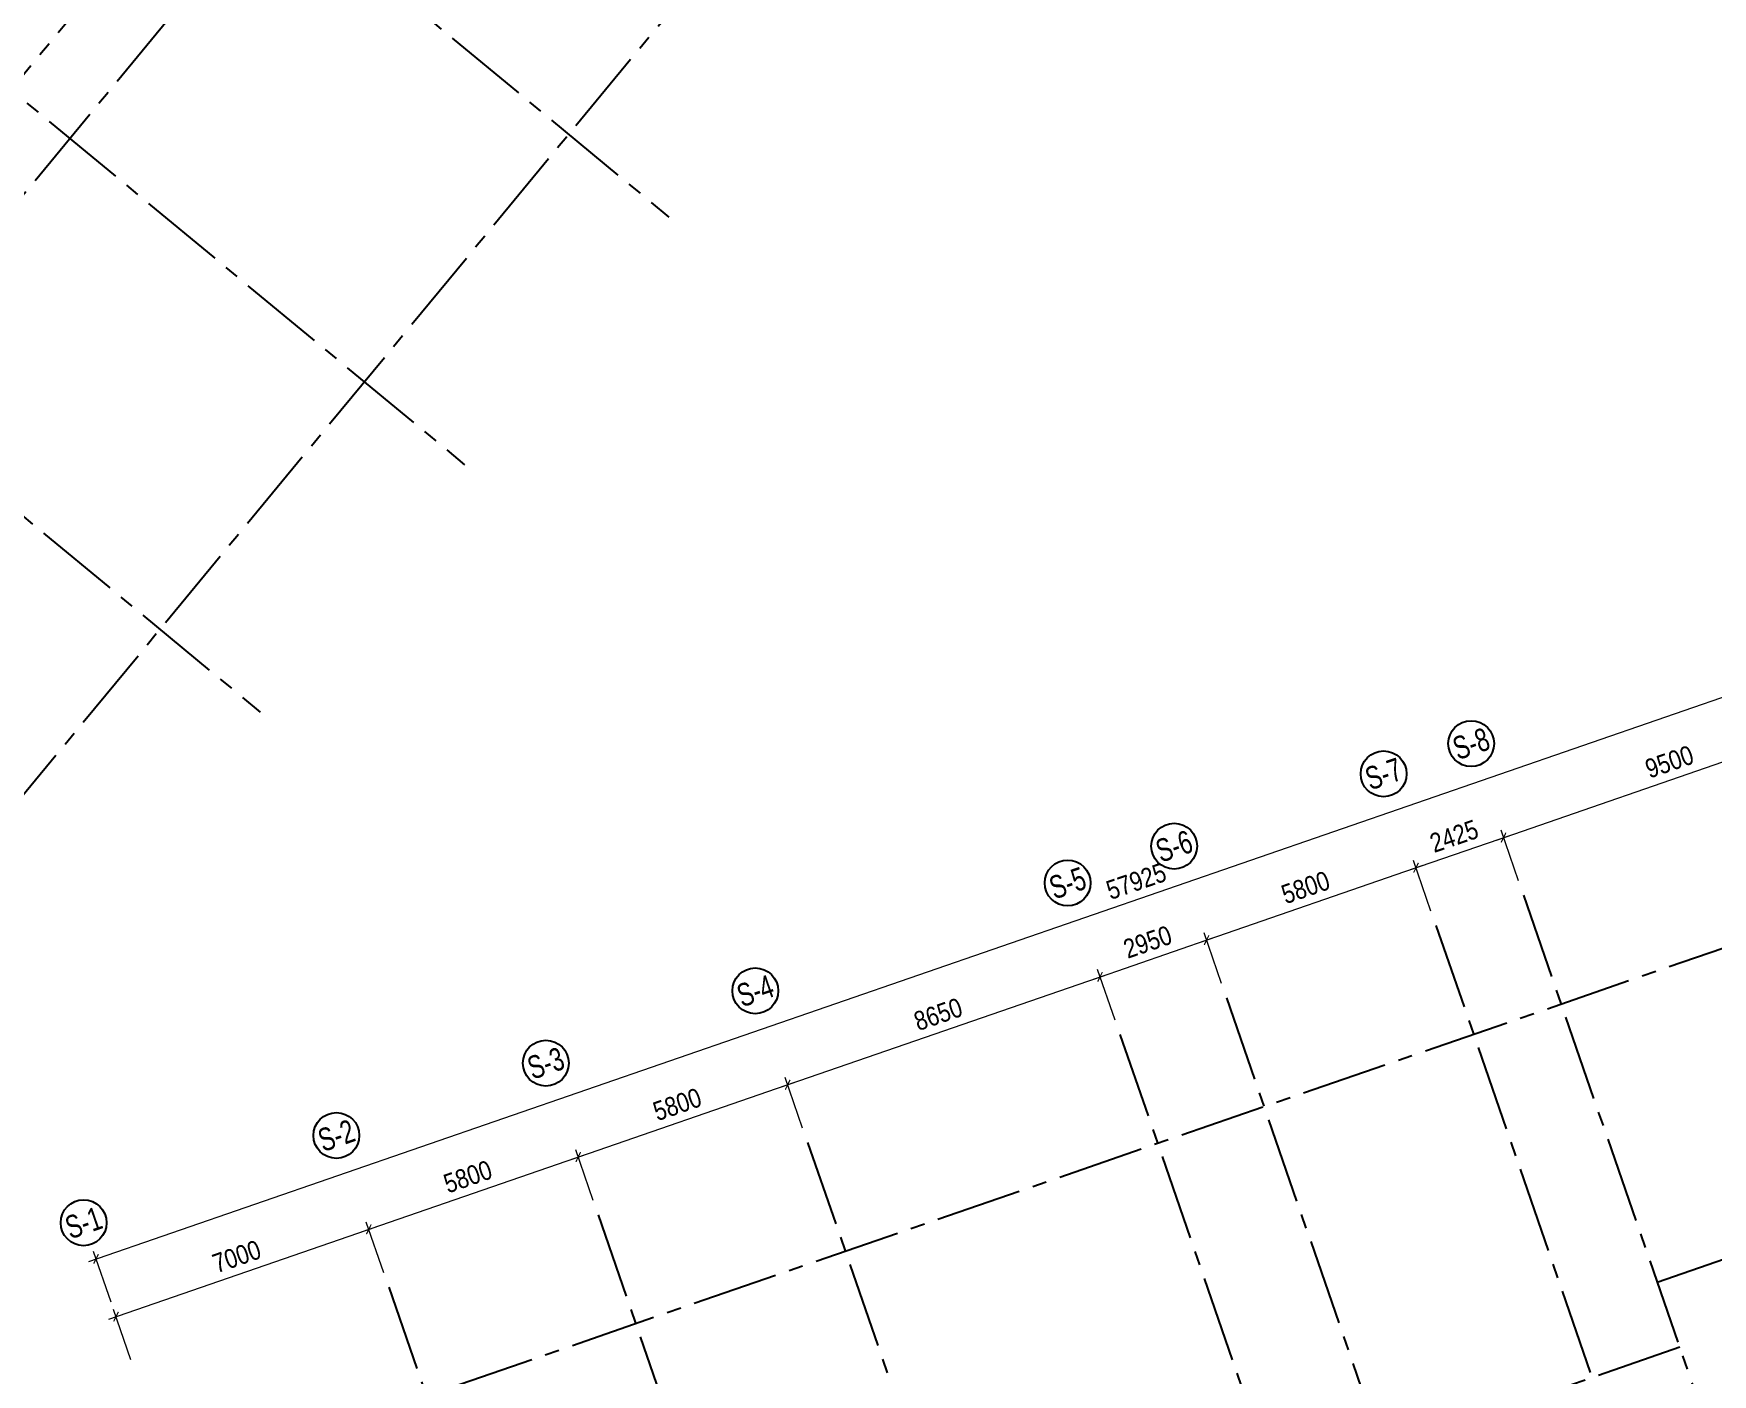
# Model space of a CAD drawing. Header units: millimetres. Extents: x 489377 to 1074388, y -818569 to -310551.
# Drawn here: x 516420 to 560366, y -761793 to -726700 of the extents above; entities that cross this region are included whole.
import ezdxf
from ezdxf.enums import TextEntityAlignment as Align

# ---------------------------------------------------------------- set-up
doc = ezdxf.new("R2010")
doc.units = ezdxf.units.MM
doc.header["$LTSCALE"] = 100
doc.header["$PDMODE"] = 32
doc.header["$PDSIZE"] = 2.5
for name, pattern in [('CENTER2', [1.125, 0.75, -0.125, 0.125, -0.125]), ('DASHDOT', [1, 0.5, -0.25, 0, -0.25]), ('DASHED', [4.5, 3, -1.5])]:
    doc.linetypes.add(name, pattern=pattern)
for name, color, linetype in [('ccu11-Dim', 8, 'Continuous'), ('ccu11-Khuat', 9, 'DASHED'), ('ccu12-Hatch', 250, 'Continuous'), ('ccu12-Truc', 13, 'CENTER2'), ('KT-Dim', 8, 'Continuous'), ('Xref_ST_MBDV Cot vach 30.7.2022|Xref_ST_MBDV Cot vach 30.7.2022|Xref_ST_MBDV Cot vach 30.7.2022|Xref_ST_MBDV Cot vach 30.7.2022|A-GRID-SYM', 50, 'Continuous')]:
    doc.layers.add(name, color=color, linetype=linetype)
doc.layers.add('ccu12-Tencaukien', color=9, linetype='Continuous', lineweight=15)
doc.styles.add('Arial Narrow', font='ARIALN.TTF')
doc.styles.add('HBA-Text', font='GOTHIC.TTF')
doc.dimstyles.new('ccu12-200', dxfattribs={"dimscale": 200, "dimtxt": 2.5, "dimasz": 1, "dimexe": 1, "dimexo": 2, "dimgap": 1, "dimtad": 1, "dimdec": 0, "dimdsep": 46, "dimtxsty": 'Arial Narrow', "dimblk": 'ARCHTICK', "dimcen": -1, "dimdle": 1, "dimclrd": 256, "dimclre": 256, "dimclrt": 3, "dimadec": 0, "dimazin": 2, "dimtfac": 0.1, "dimtdec": 0, "dimtmove": 0, "dimatfit": 1, "dimldrblk": 'ARCHTICK', "dimfxl": 0, "dimtvp": 0.833333, "dimtolj": 1, "dimtzin": 12, "dimarcsym": 0})

# ---------------------------------------------------------------- blocks, each defined once
blk = doc.blocks.new('GRID-SYM-flat-103')
at = {"layer": 'Xref_ST_MBDV Cot vach 30.7.2022|Xref_ST_MBDV Cot vach 30.7.2022|Xref_ST_MBDV Cot vach 30.7.2022|Xref_ST_MBDV Cot vach 30.7.2022|A-GRID-SYM'}
blk.add_circle((0, 0, 0), 900, dxfattribs=at)
at = {"layer": 'Xref_ST_MBDV Cot vach 30.7.2022|Xref_ST_MBDV Cot vach 30.7.2022|Xref_ST_MBDV Cot vach 30.7.2022|Xref_ST_MBDV Cot vach 30.7.2022|A-GRID-SYM', "style": 'HBA-Text'}
blk.add_attdef('GRID', text='', height=900, rotation=19.04714, dxfattribs=at).set_placement((0, 0, 0), align=Align.MIDDLE_CENTER)
blk = doc.blocks.new('_ARCHTICK')
at = {"color": 0, "linetype": 'ByBlock', "const_width": 0.15}
blk.add_lwpolyline([(-0.5, -0.5), (0.5, 0.5)], dxfattribs=at)
blk = doc.blocks.new('*D134')
at = {"layer": 'Defpoints', "color": 0, "transparency": 16777216}
for p in [(1225615, -482186), (1226137, -483699), (1219520, -485983)]:
    blk.add_point(p, dxfattribs=at)
at = {"layer": 'KT-Dim', "lineweight": -2, "transparency": 16777216}
for p, q in [((1226007, -483320), (1225550, -481997)), ((1218809, -484536), (1225804, -482121)), ((1219390, -485605), (1218933, -484282))]:
    blk.add_line(p, q, dxfattribs=at)
at = {"layer": 'KT-Dim', "lineweight": -2, "transparency": 16777216, "xscale": 200, "yscale": 200, "zscale": 200}
for p, rotation in [((1225615, -482186), 19.04713796363415), ((1218998, -484471), 199.0471379636342)]:
    blk.add_blockref('_ARCHTICK', p, dxfattribs=dict(at, rotation=rotation))
at = {"layer": 'KT-Dim', "color": 3, "transparency": 16777216, "insert": (1222158, -482898), "char_height": 500, "attachment_point": 5, "rotation": 19.0471, "style": 'Arial Narrow'}
blk.add_mtext('\\A1;7000', dxfattribs=at)
blk = doc.blocks.new('*D135')
at = {"layer": 'Defpoints', "color": 0, "transparency": 16777216}
for p in [(1231097, -480293), (1231620, -481806), (1226137, -483699)]:
    blk.add_point(p, dxfattribs=at)
at = {"layer": 'KT-Dim', "lineweight": -2, "transparency": 16777216}
for p, q in [((1225426, -482251), (1231286, -480228)), ((1231489, -481428), (1231032, -480104)), ((1226007, -483320), (1225550, -481997))]:
    blk.add_line(p, q, dxfattribs=at)
at = {"layer": 'KT-Dim', "lineweight": -2, "transparency": 16777216, "xscale": 200, "yscale": 200, "zscale": 200}
for p, rotation in [((1231097, -480293), 19.04713796363415), ((1225615, -482186), 199.0471379636342)]:
    blk.add_blockref('_ARCHTICK', p, dxfattribs=dict(at, rotation=rotation))
at = {"layer": 'KT-Dim', "color": 3, "transparency": 16777216, "insert": (1228208, -480809), "char_height": 500, "attachment_point": 5, "rotation": 19.0471, "style": 'Arial Narrow'}
blk.add_mtext('\\A1;5800', dxfattribs=at)
blk = doc.blocks.new('*D136')
at = {"layer": 'Defpoints', "color": 0, "transparency": 16777216}
for p in [(1236580, -478401), (1237102, -479913), (1231620, -481806)]:
    blk.add_point(p, dxfattribs=at)
at = {"layer": 'KT-Dim', "lineweight": -2, "transparency": 16777216}
for p, q in [((1230908, -480359), (1236769, -478335)), ((1236971, -479535), (1236515, -478211)), ((1231489, -481428), (1231032, -480104))]:
    blk.add_line(p, q, dxfattribs=at)
at = {"layer": 'KT-Dim', "lineweight": -2, "transparency": 16777216, "xscale": 200, "yscale": 200, "zscale": 200}
for p, rotation in [((1236580, -478401), 19.04713796363415), ((1231097, -480293), 199.0471379636342)]:
    blk.add_blockref('_ARCHTICK', p, dxfattribs=dict(at, rotation=rotation))
at = {"layer": 'KT-Dim', "color": 3, "transparency": 16777216, "insert": (1233690, -478917), "char_height": 500, "attachment_point": 5, "rotation": 19.0471, "style": 'Arial Narrow'}
blk.add_mtext('\\A1;5800', dxfattribs=at)
blk = doc.blocks.new('*D137')
at = {"layer": 'Defpoints', "color": 0, "transparency": 16777216}
for p in [(1244756, -475578), (1245278, -477090), (1237102, -479913)]:
    blk.add_point(p, dxfattribs=at)
at = {"layer": 'KT-Dim', "lineweight": -2, "transparency": 16777216}
for p, q in [((1245148, -476712), (1244691, -475389)), ((1236391, -478466), (1244945, -475512)), ((1236971, -479535), (1236515, -478211))]:
    blk.add_line(p, q, dxfattribs=at)
at = {"layer": 'KT-Dim', "lineweight": -2, "transparency": 16777216, "xscale": 200, "yscale": 200, "zscale": 200}
for p, rotation in [((1244756, -475578), 19.04713796363415), ((1236580, -478401), 199.0471379636342)]:
    blk.add_blockref('_ARCHTICK', p, dxfattribs=dict(at, rotation=rotation))
at = {"layer": 'KT-Dim', "color": 3, "transparency": 16777216, "insert": (1240519, -476559), "char_height": 500, "attachment_point": 5, "rotation": 19.0471, "style": 'Arial Narrow'}
blk.add_mtext('\\A1;8650', dxfattribs=at)
blk = doc.blocks.new('*D138')
at = {"layer": 'Defpoints', "color": 0, "transparency": 16777216}
for p in [(1247545, -474615), (1248067, -476127), (1245278, -477090)]:
    blk.add_point(p, dxfattribs=at)
at = {"layer": 'KT-Dim', "lineweight": -2, "transparency": 16777216}
for p, q in [((1244567, -475643), (1247734, -474550)), ((1247936, -475749), (1247479, -474426)), ((1245148, -476712), (1244691, -475389))]:
    blk.add_line(p, q, dxfattribs=at)
at = {"layer": 'KT-Dim', "lineweight": -2, "transparency": 16777216, "xscale": 200, "yscale": 200, "zscale": 200}
for p, rotation in [((1247545, -474615), 19.04713796363415), ((1244756, -475578), 199.0471379636342)]:
    blk.add_blockref('_ARCHTICK', p, dxfattribs=dict(at, rotation=rotation))
at = {"layer": 'KT-Dim', "color": 3, "transparency": 16777216, "insert": (1246002, -474666), "char_height": 500, "attachment_point": 5, "rotation": 19.0471, "style": 'Arial Narrow'}
blk.add_mtext('\\A1;2950', dxfattribs=at)
blk = doc.blocks.new('*D139')
at = {"layer": 'Defpoints', "color": 0, "transparency": 16777216}
for p in [(1253027, -472722), (1253549, -474235), (1248067, -476127)]:
    blk.add_point(p, dxfattribs=at)
at = {"layer": 'KT-Dim', "lineweight": -2, "transparency": 16777216}
for p, q in [((1247356, -474680), (1253216, -472657)), ((1253419, -473856), (1252962, -472533)), ((1247936, -475749), (1247479, -474426))]:
    blk.add_line(p, q, dxfattribs=at)
at = {"layer": 'KT-Dim', "lineweight": -2, "transparency": 16777216, "xscale": 200, "yscale": 200, "zscale": 200}
for p, rotation in [((1253027, -472722), 19.04713796363415), ((1247545, -474615), 199.0471379636342)]:
    blk.add_blockref('_ARCHTICK', p, dxfattribs=dict(at, rotation=rotation))
at = {"layer": 'KT-Dim', "color": 3, "transparency": 16777216, "insert": (1250137, -473238), "char_height": 500, "attachment_point": 5, "rotation": 19.0471, "style": 'Arial Narrow'}
blk.add_mtext('\\A1;5800', dxfattribs=at)
blk = doc.blocks.new('*D140')
at = {"layer": 'Defpoints', "color": 0, "transparency": 16777216}
for p in [(1255319, -471931), (1255842, -473443), (1253549, -474235)]:
    blk.add_point(p, dxfattribs=at)
at = {"layer": 'KT-Dim', "lineweight": -2, "transparency": 16777216}
for p, q in [((1252838, -472787), (1255508, -471865)), ((1255711, -473065), (1255254, -471742)), ((1253419, -473856), (1252962, -472533))]:
    blk.add_line(p, q, dxfattribs=at)
at = {"layer": 'KT-Dim', "lineweight": -2, "transparency": 16777216, "xscale": 200, "yscale": 200, "zscale": 200}
for p, rotation in [((1255319, -471931), 19.04713796363415), ((1253027, -472722), 199.0471379636342)]:
    blk.add_blockref('_ARCHTICK', p, dxfattribs=dict(at, rotation=rotation))
at = {"layer": 'KT-Dim', "color": 3, "transparency": 16777216, "insert": (1254025, -471896), "char_height": 500, "attachment_point": 5, "rotation": 19.0471, "style": 'Arial Narrow'}
blk.add_mtext('\\A1;2425', dxfattribs=at)
blk = doc.blocks.new('*D141')
at = {"layer": 'Defpoints', "color": 0, "transparency": 16777216}
for p in [(1264299, -468830), (1264821, -470343), (1255842, -473443)]:
    blk.add_point(p, dxfattribs=at)
at = {"layer": 'KT-Dim', "lineweight": -2, "transparency": 16777216}
for p, q in [((1255130, -471996), (1264488, -468765)), ((1264691, -469965), (1264234, -468641)), ((1255711, -473065), (1255254, -471742))]:
    blk.add_line(p, q, dxfattribs=at)
at = {"layer": 'KT-Dim', "lineweight": -2, "transparency": 16777216, "xscale": 200, "yscale": 200, "zscale": 200}
for p, rotation in [((1264299, -468830), 19.04713796363415), ((1255319, -471931), 199.0471379636342)]:
    blk.add_blockref('_ARCHTICK', p, dxfattribs=dict(at, rotation=rotation))
at = {"layer": 'KT-Dim', "color": 3, "transparency": 16777216, "insert": (1259661, -469950), "char_height": 500, "attachment_point": 5, "rotation": 19.0471, "style": 'Arial Narrow'}
blk.add_mtext('\\A1;9500', dxfattribs=at)
blk = doc.blocks.new('*D156')
at = {"layer": 'Defpoints', "color": 0, "transparency": 16777216}
for p in [(1273229, -464054), (1273752, -465567), (1218998, -484471)]:
    blk.add_point(p, dxfattribs=at)
at = {"layer": 'KT-Dim', "lineweight": -2, "transparency": 16777216}
for p, q in [((1218287, -483023), (1273419, -463989)), ((1273621, -465189), (1273164, -463865)), ((1218868, -484092), (1218411, -482769))]:
    blk.add_line(p, q, dxfattribs=at)
at = {"layer": 'KT-Dim', "lineweight": -2, "transparency": 16777216, "xscale": 200, "yscale": 200, "zscale": 200}
for p, rotation in [((1273229, -464054), 19.04771637789179), ((1218476, -482958), 199.0477163778918)]:
    blk.add_blockref('_ARCHTICK', p, dxfattribs=dict(at, rotation=rotation))
at = {"layer": 'KT-Dim', "color": 3, "transparency": 16777216, "insert": (1245704, -473076), "char_height": 500, "attachment_point": 5, "rotation": 19.0477, "style": 'Arial Narrow'}
blk.add_mtext('\\A1;57925', dxfattribs=at)
blk = doc.blocks.new('LUOI TRUC-NT2')
at = {"layer": 'ccu12-Truc', "ltscale": 30}
for p, q in [((-19854.4, -5196.4), (24380.4, 48367.3)), ((-18312.3, -6469.9), (25922.6, 47093.7)), ((-10601.8, -12837.6), (33633.1, 40726.1)), ((-15768.8, 34810.7), (13325.4, 10783.6)), ((-21117.6, 28333.9), (7976.6, 4306.8)), ((-26466.5, 21857), (2627.8, -2170.1))]:
    blk.add_line(p, q, dxfattribs=at)
blk = doc.blocks.new('Grid-ST-flat-3')
at = {"layer": 'ccu12-Truc', "ltscale": 30}
for p, q in [((366190.8, -37861.7, 0.1), (297619.6, -61535.8, 0.1)), ((344299.4, -42228.4, 0.1), (361219.3, -91236.4, 0.1)), ((342007.2, -43019.8, 0.1), (350734.5, -68298.1, 0.1)), ((336524.7, -44912.6, 0.1), (345252, -70191, 0.1)), ((368703.7, -45140.1, 0.1), (347796.7, -52358.2, 0.1)), ((333736.2, -45875.4, 0.1), (342463.5, -71153.7, 0.1)), ((325559.8, -48698.2, 0.1), (334287.1, -73976.6, 0.1)), ((320077.4, -50591.1, 0.1), (328804.6, -75869.4, 0.1)), ((314594.9, -52483.9, 0.1), (323322.2, -77762.2, 0.1)), ((348389.9, -54057.7, 0.1), (300719.9, -70515.7, 0.1))]:
    blk.add_line(p, q, dxfattribs=at)
at = {"layer": 'KT-Dim'}
ref = blk.add_blockref('GRID-SYM-flat-103', (342928.8, -38258.5, 0.1), dxfattribs=dict(at, xscale=0.6666666666666666, yscale=0.6666666666666666, zscale=0.6666666666666666))
ref.add_attrib('GRID', 'S-8', dxfattribs={"layer": 'Xref_ST_MBDV Cot vach 30.7.2022|Xref_ST_MBDV Cot vach 30.7.2022|Xref_ST_MBDV Cot vach 30.7.2022|Xref_ST_MBDV Cot vach 30.7.2022|A-GRID-SYM', "height": 600, "rotation": 19, "style": 'HBA-Text', "width": 0.75}).set_placement((342928.8, -38258.5, 0.1), align=Align.MIDDLE_CENTER)
ref = blk.add_blockref('GRID-SYM-flat-103', (340636.5, -39049.8, 0.1), dxfattribs=dict(at, xscale=0.6666666666666666, yscale=0.6666666666666666, zscale=0.6666666666666666))
ref.add_attrib('GRID', 'S-7', dxfattribs={"layer": 'Xref_ST_MBDV Cot vach 30.7.2022|Xref_ST_MBDV Cot vach 30.7.2022|Xref_ST_MBDV Cot vach 30.7.2022|Xref_ST_MBDV Cot vach 30.7.2022|A-GRID-SYM', "height": 600, "rotation": 19, "style": 'HBA-Text', "width": 0.75}).set_placement((340636.5, -39049.8, 0.1), align=Align.MIDDLE_CENTER)
ref = blk.add_blockref('GRID-SYM-flat-103', (335154.1, -40942.7, 0.1), dxfattribs=dict(at, xscale=0.6666666666666666, yscale=0.6666666666666666, zscale=0.6666666666666666))
ref.add_attrib('GRID', 'S-6', dxfattribs={"layer": 'Xref_ST_MBDV Cot vach 30.7.2022|Xref_ST_MBDV Cot vach 30.7.2022|Xref_ST_MBDV Cot vach 30.7.2022|Xref_ST_MBDV Cot vach 30.7.2022|A-GRID-SYM', "height": 600, "rotation": 19, "style": 'HBA-Text', "width": 0.75}).set_placement((335154.1, -40942.7, 0.1), align=Align.MIDDLE_CENTER)
ref = blk.add_blockref('GRID-SYM-flat-103', (332365.6, -41905.4, 0.1), dxfattribs=dict(at, xscale=0.6666666666666666, yscale=0.6666666666666666, zscale=0.6666666666666666))
ref.add_attrib('GRID', 'S-5', dxfattribs={"layer": 'Xref_ST_MBDV Cot vach 30.7.2022|Xref_ST_MBDV Cot vach 30.7.2022|Xref_ST_MBDV Cot vach 30.7.2022|Xref_ST_MBDV Cot vach 30.7.2022|A-GRID-SYM', "height": 600, "rotation": 19, "style": 'HBA-Text', "width": 0.75}).set_placement((332365.6, -41905.4, 0.1), align=Align.MIDDLE_CENTER)
ref = blk.add_blockref('GRID-SYM-flat-103', (324189.2, -44728.3, 0.1), dxfattribs=dict(at, xscale=0.6666666666666666, yscale=0.6666666666666666, zscale=0.6666666666666666))
ref.add_attrib('GRID', 'S-4', dxfattribs={"layer": 'Xref_ST_MBDV Cot vach 30.7.2022|Xref_ST_MBDV Cot vach 30.7.2022|Xref_ST_MBDV Cot vach 30.7.2022|Xref_ST_MBDV Cot vach 30.7.2022|A-GRID-SYM', "height": 600, "rotation": 19, "style": 'HBA-Text', "width": 0.75}).set_placement((324189.2, -44728.3, 0.1), align=Align.MIDDLE_CENTER)
ref = blk.add_blockref('GRID-SYM-flat-103', (318706.7, -46621.1, 0.1), dxfattribs=dict(at, xscale=0.6666666666666666, yscale=0.6666666666666666, zscale=0.6666666666666666))
ref.add_attrib('GRID', 'S-3', dxfattribs={"layer": 'Xref_ST_MBDV Cot vach 30.7.2022|Xref_ST_MBDV Cot vach 30.7.2022|Xref_ST_MBDV Cot vach 30.7.2022|Xref_ST_MBDV Cot vach 30.7.2022|A-GRID-SYM', "height": 600, "rotation": 19, "style": 'HBA-Text', "width": 0.75}).set_placement((318706.7, -46621.1, 0.1), align=Align.MIDDLE_CENTER)
ref = blk.add_blockref('GRID-SYM-flat-103', (313224.3, -48513.9, 0.1), dxfattribs=dict(at, xscale=0.6666666666666666, yscale=0.6666666666666666, zscale=0.6666666666666666))
ref.add_attrib('GRID', 'S-2', dxfattribs={"layer": 'Xref_ST_MBDV Cot vach 30.7.2022|Xref_ST_MBDV Cot vach 30.7.2022|Xref_ST_MBDV Cot vach 30.7.2022|Xref_ST_MBDV Cot vach 30.7.2022|A-GRID-SYM', "height": 600, "rotation": 19.04714, "style": 'HBA-Text', "width": 0.75}).set_placement((313224.3, -48513.9, 0.1), align=Align.MIDDLE_CENTER)
ref = blk.add_blockref('GRID-SYM-flat-103', (306607.5, -50798.3, 0.1), dxfattribs=dict(at, xscale=0.6666666666666666, yscale=0.6666666666666666, zscale=0.6666666666666666))
ref.add_attrib('GRID', 'S-1', dxfattribs={"layer": 'Xref_ST_MBDV Cot vach 30.7.2022|Xref_ST_MBDV Cot vach 30.7.2022|Xref_ST_MBDV Cot vach 30.7.2022|Xref_ST_MBDV Cot vach 30.7.2022|A-GRID-SYM', "height": 600, "rotation": 19, "style": 'HBA-Text', "width": 0.75}).set_placement((306607.5, -50798.3, 0.1), align=Align.MIDDLE_CENTER)
for base, p1, p2, angle, picture, middle in [((361687.3, -32839.4, 0.1), (307456.2, -53255.8, 0.1), (362209.6, -34352.3, 0.1), 19.04772, '*D156', (334162.1, -41861.1, 0.1)), ((352757.1, -37615.8, 0.1), (344299.4, -42228.4, 0.1), (353279.3, -39128.2, 0.1), 19.04714, '*D141', (348118.6, -38735.5, 0.1)), ((343777.2, -40716, 0.1), (342007.2, -43019.8, 0.1), (344299.4, -42228.4, 0.1), 19.04714, '*D140', (342482.5, -40681.4, 0.1)), ((341485, -41507.4, 0.1), (336524.7, -44912.6, 0.1), (342007.2, -43019.8, 0.1), 19.04714, '*D139', (338595.2, -42023.5, 0.1)), ((336002.6, -43400.2, 0.1), (333736.2, -45875.4, 0.1), (336524.7, -44912.6, 0.1), 19.04714, '*D138', (334459.7, -43451.2, 0.1)), ((333214.1, -44363, 0.1), (325559.8, -48698.2, 0.1), (333736.2, -45875.4, 0.1), 19.04714, '*D137', (328977.3, -45344, 0.1)), ((325037.7, -47185.8, 0.1), (320077.4, -50591.1, 0.1), (325559.8, -48698.2, 0.1), 19.04714, '*D136', (322147.8, -47701.9, 0.1)), ((319555.2, -49078.7, 0.1), (314594.9, -52483.9, 0.1), (320077.4, -50591.1, 0.1), 19.04714, '*D135', (316665.4, -49594.7, 0.1)), ((314072.8, -50971.5, 0.1), (307978.2, -54768.3, 0.1), (314594.9, -52483.9, 0.1), 19.04714, '*D134', (310615.8, -51683.3, 0.1))]:
    dim = blk.add_linear_dim(base=base, p1=p1, p2=p2, angle=angle, dimstyle='ccu12-200', dxfattribs=at)
    dim.commit()
    dim.dimension.update_dxf_attribs({"geometry": picture, "text_midpoint": middle, "insert": (-911542.2, 431214.7)})
blk = doc.blocks.new('220908_DWall Plan')
at = {"layer": 'ccu12-Hatch', "ltscale": 0.5}
h = blk.add_hatch(dxfattribs=at)
h.set_pattern_fill('VATLIEU04', color=256, scale=50, pattern_type=2)
h.set_pattern_definition([(50, (-626373.33, 223416.3), (358.63009, -31.37607), [37.5, -412.5]), (355, (-626373.33, 223416.3), (-69.37567, 376.09607), [30, -330]), (100.4514, (-626343.45, 223413.7), (289.25469, 344.71977), [31.8701, -350.57106]), (46.1842, (-626373.33, 223516.3), (533.62052, -82.7595), [56.25, -618.75]), (96.6356, (-626328.87, 223509.4), (467.33135, 487.05894), [47.80514, -525.8565]), (351.1842, (-626373.33, 223516.3), (467.33097, 487.0593), [45, -495]), (21, (-626323.33, 223491.3), (298.45353, -201.30945), [37.5, -412.5]), (326, (-626323.33, 223491.3), (121.65767, 362.57502), [30, -330]), (71.4514, (-626298.46, 223474.54), (420.11131, 161.26525), [31.8701, -350.57106]), (37.5, (-626373.33, 223416.31), (6.079928, 166.446927), [0, -326, 0, -335, 0, -331.25]), (7.5, (-626373.33, 223416.31), (131.53477, 197.205856), [0, -191, 0, -318.5, 0, -126.25]), (327.5, (-626484.83, 223416.31), (266.911218, -11.277436), [0, -125, 0, -390, 0, -517.5]), (317.5, (-626534.83, 223416.31), (291.593085, 50.05249), [0, -162.5, 0, -259, 0, -367.5]), (45, (-626373.33, 223416.31), (-150.26019, 150.26019), []), (45, (-626373.33, 223477.56), (-150.26019, 150.26019), [])])
h.paths.add_polyline_path([(-122510.4, 58795.4), (-122033.7, 56036.3), (-122025.8, 55995.6), (-121435.2, 53258.6), (-121425.6, 53218.3), (-120722.3, 50508.1), (-120711, 50468.2), (-119896.1, 47789.5), (-119883.2, 47750.1), (-118958, 45107.4), (-118943.5, 45068.6), (-117909.8, 42466.4), (-117893.7, 42428.3), (-116753.1, 39871.1), (-116735.4, 39833.7), (-115489.9, 37325.9), (-115470.4, 37288.7), (-113949.2, 34524), (-113926.1, 34484.2), (-112465, 32095.7), (-112442.4, 32060.3), (-110882.3, 29735.2), (-110858.5, 29701.3), (-109203.6, 27442.8), (-109178.4, 27409.9), (-107431.4, 25221.8), (-107404.9, 25189.9), (-105568.8, 23076), (-105541, 23045.3), (-103618.9, 21009.2), (-103589.9, 20979.7), (-101585.2, 19024.9), (-101555, 18996.6), (-99471.1, 17126.5), (-99439.7, 17099.4), (-97280.2, 15317.2), (-97247.7, 15291.5), (-95016.3, 13600.1), (-94982.8, 13575.8), (-92683.3, 11978.3), (-92648.8, 11955.3), (-90285.1, 10454.4), (-90249.7, 10432.9), (-87825.9, 9031.1), (-87789.6, 9011.1), (-85309.8, 7710.8), (-85272.8, 7692.3), (-82741.3, 6495.8), (-82703.5, 6478.9), (-80124.7, 5388.2), (-80086.2, 5372.8), (-77464.5, 4389.8), (-77425.4, 4376.1), (-74765.2, 3502.4), (-74725.6, 3490.3), (-72031.5, 2727.6), (-71991.4, 2717.1), (-69268, 2066.5), (-69227.6, 2057.8), (-66479.6, 1520.5), (-66438.8, 1513.4), (-63670.9, 1090.4), (-63637.2, 1085.8), (-60856.6, 757.2), (-60844.4, 755.8), (-41353.3, -1307), (0, 0), (5993.1, 7667.3), (-23501.3, 144497.8), (-27624.7, 160190.9), (-41845.5, 164209.2), (-48082.3, 159482.1), (-71537, 141587.6), (-77499.2, 137277.8), (-78971.4, 133992.6), (-83075.5, 131026), (-86656.7, 130658.3), (-88925.9, 129018), (-91195.2, 127377.7), (-93464.4, 125737.4), (-93470.8, 125732.8), (-95729.2, 124077.6), (-95757.8, 124056), (-97965.7, 122333.9), (-98004.3, 122302.4), (-100138.8, 120490.2), (-100176.1, 120457.1), (-102233.4, 118557.8), (-102269.3, 118523.2), (-104245.9, 116540.1), (-104280.4, 116504.1), (-106173, 114440.6), (-106205.9, 114403.1), (-108011.2, 112262.8), (-108042.5, 112224.1), (-109757.4, 110010.7), (-109787.1, 109970.7), (-111408.7, 107688), (-111436.7, 107646.8), (-112962, 105298.7), (-112988.3, 105256.4), (-114414.8, 102847), (-114439.3, 102803.6), (-115764.6, 100337.1), (-115787.3, 100292.7), (-117009, 97773.3), (-117029.8, 97728.1), (-118145.9, 95160.1), (-118164.8, 95114), (-119173.3, 92501.9), (-119190.2, 92455.1), (-120089.4, 89803.4), (-120104.4, 89755.9), (-120892.7, 87069.1), (-120905.8, 87021), (-121581.8, 84303.9), (-121592.9, 84255.3), (-122155.5, 81512.4), (-122164.5, 81463.4), (-122612.8, 78699.5), (-122619.8, 78650.1), (-122952.9, 75870), (-122957.9, 75820.4), (-123175.3, 73028.9), (-123178.2, 72978.7), (-123278.4, 70180.4), (-123279.1, 70131.9), (-123266, 67331.9), (-123264.7, 67281.1), (-123132.9, 64484.2), (-123130.1, 64443.1), (-122883.3, 61654), (-122878.8, 61612.8), (-122516.6, 58836.3)])
h.paths.add_polyline_path([(-24474.2, 144265.3), (-28446.7, 159384), (-41638.3, 163111.5), (-47477, 158686.1), (-70940.7, 140784.7), (-76696.2, 136624.4), (-78168.4, 133339.2), (-82706.9, 130058.6), (-86288, 129690.9), (-88340.1, 128207.6), (-88223, 128045.5), (-90492.2, 126405.2), (-92761.4, 124764.9), (-95019.8, 123109.7), (-97227.7, 121387.7), (-99362.1, 119575.4), (-101419.4, 117676.1), (-103396, 115692.9), (-105288.6, 113629.4), (-107093.9, 111489.1), (-108808.8, 109275.7), (-110430.4, 106993.1), (-111955.7, 104645), (-113382.2, 102235.7), (-114707.5, 99769.1), (-115929.2, 97249.7), (-117045.3, 94681.8), (-118053.8, 92069.7), (-118953, 89418), (-119741.3, 86731.3), (-120417.3, 84014.1), (-120980, 81271.2), (-121428.3, 78507.4), (-121761.5, 75727.3), (-121978.9, 72935.7), (-122079.1, 70137.5), (-122066, 67337.5), (-121934.3, 64540.6), (-122134, 64531.2), (-121887.2, 61742.1), (-121525, 58965.6), (-121048.3, 56206.5), (-120457.7, 53469.5), (-119754.3, 50759.3), (-118939.4, 48080.5), (-118014.2, 45437.8), (-116980.4, 42835.6), (-115839.8, 40278.5), (-114594.3, 37770.7), (-113073.1, 35006), (-111612, 32617.5), (-110051.9, 30292.4), (-108396.9, 28033.8), (-106649.9, 25845.7), (-104813.8, 23731.8), (-102891.7, 21695.7), (-100887.1, 19740.8), (-98803.2, 17870.7), (-96643.7, 16088.4), (-94412.2, 14397.1), (-92112.7, 12799.5), (-89749, 11298.5), (-87325.2, 9896.7), (-84845.4, 8596.4), (-82314, 7399.9), (-79735.1, 6309.2), (-77113.4, 5326.2), (-74453.2, 4452.5), (-71759.1, 3689.8), (-69035.7, 3039.2), (-66287.7, 2501.9), (-63519.8, 2078.9), (-60739.2, 1750.2), (-41316.3, -305.3), (-499.5, 984.7), (4916.9, 7914.3)], flags=16)
blk.add_blockref('Grid-ST-flat-3', (-415251.1, 99227.9, 0.1))
at = {"layer": 'ccu11-Dim'}
blk.add_blockref('LUOI TRUC-NT2', (-106646, 63962.7), dxfattribs=at)
at = {"layer": 'ccu11-Khuat', "color": 1, "linetype": 'DASHDOT', "ltscale": 18, "const_width": 50}
blk.add_lwpolyline([(-22987.3, 144613.5), (-28513.5, 165720.5), (-36919.6, 168632.9), (-48422.9, 159930), (-71888.3, 142059.8), (-95520.4, 125009, 0.6850113), (-62310.1, 364.4), (-41523.2, -1853.9), (126.4, -574.1), (6443.7, 7493.4), (-22987.3, 144613.5)], format="xyb", close=True, dxfattribs=at)

msp = doc.modelspace()

# ---------------------------------------------------------------- block references
at = {"layer": 'ccu12-Tencaukien'}
msp.add_blockref('220908_DWall Plan', (626373, -806253), dxfattribs=at)

doc.saveas('drawing.dxf')
